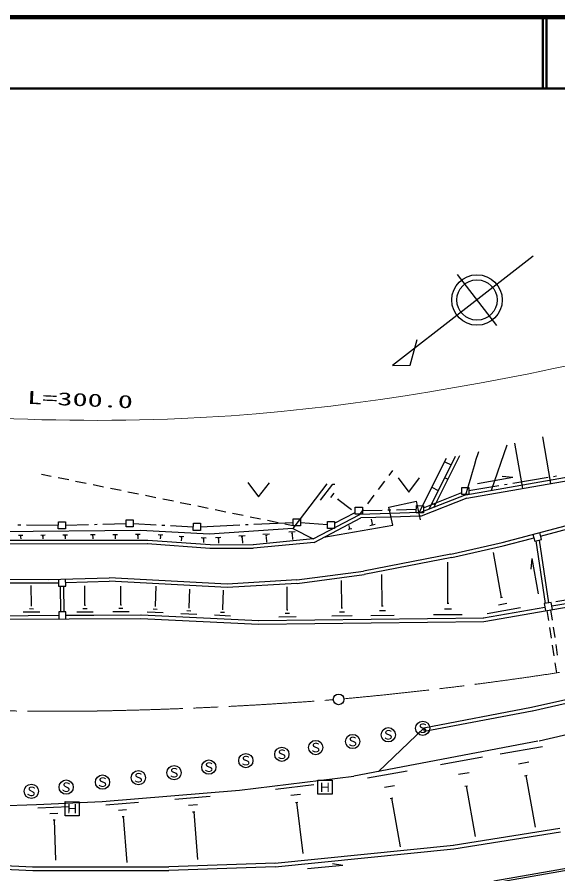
# Model space of a CAD drawing. Units: millimetres, scale not verified. Extents: x 40000 to 680000, y 20000 to 380000.
# Drawn here: x 434918 to 510838, y 259676 to 380000 of the extents above; entities that cross this region are included whole.
import ezdxf
from ezdxf.enums import TextEntityAlignment as Align

# ---------------------------------------------------------------- set-up
doc = ezdxf.new("R2010")
doc.units = ezdxf.units.MM
doc.header["$LTSCALE"] = 1000
doc.linetypes.add('CHAIN', pattern=[18.5, 12, -1.5, 3.5, -1.5])
for name, color, linetype, lineweight in [('M-BGD', 7, 'Continuous', 25), ('M-BMK', 2, 'CHAIN', 13), ('M-BMK-ROW', 30, 'Continuous', 25), ('M-BMK-SRVR', 3, 'Continuous', 25), ('M-STR-HTXT', 7, 'Continuous', 13), ('M-STR-STRC', 7, 'Continuous', 25), ('M-TTL', 2, 'Continuous', 140), ('M-TTL-LINE', 7, 'Continuous', 50)]:
    doc.layers.add(name, color=color, linetype=linetype, lineweight=lineweight)
doc.styles.add('ＭＳ ゴシック', font='')
doc.styles.get('ＭＳ ゴシック').set_extended_font_data('MS Gothic')

msp = doc.modelspace()

# ---------------------------------------------------------------- linework, layer by layer
at = {"layer": 'M-BGD'}
for p, q in [((507394, 346416), (487609, 331079)), ((502250, 336702), (496730, 343832)), ((490113, 331110), (491088, 334731)), ((487609, 331079), (490113, 331110)), ((505920, 313817), (504812, 320159)), ((509868, 314503), (508720, 321036)), ((499629, 318737), (499721, 319017)), ((501502, 313553), (503729, 319913)), ((491357, 310407), (495160, 317993)), ((495160, 317993), (491357, 310407)), ((496423, 318278), (492710, 310872)), ((493412, 311150), (497055, 318416)), ((499122, 317037), (499386, 317907)), ((499386, 317907), (499629, 318737)), ((494949, 317563), (495838, 317119)), ((498858, 316106), (499122, 317037)), ((438334, 315833), (439705, 315553)), ((440684, 315352), (442154, 315052)), ((487151, 315646), (487654, 316319)), ((488421, 315304), (489916, 313296)), ((489916, 313296), (491425, 315293)), ((494940, 315330), (495390, 315108)), ((497905, 312915), (514599, 315847)), ((498044, 312434), (514687, 315346)), ((498564, 315126), (498858, 316106)), ((499573, 314501), (504494, 315404)), ((503002, 315520), (504494, 315404)), ((443134, 314851), (444603, 314551)), ((445583, 314350), (447053, 314050)), ((467330, 314623), (468824, 312614)), ((468824, 312614), (470334, 314611)), ((478414, 314461), (473624, 308160)), ((477514, 312171), (479235, 314428)), ((479235, 314428), (479546, 314416)), ((485654, 313643), (486552, 314845)), ((497905, 312915), (498250, 314056)), ((498250, 314056), (498564, 315126)), ((448032, 313849), (449502, 313549)), ((450482, 313348), (451951, 313048)), ((452931, 312847), (454401, 312547)), ((478978, 312536), (479451, 313165)), ((497905, 312915), (491537, 310416)), ((493153, 313985), (494052, 313541)), ((455380, 312347), (456850, 312046)), ((457830, 311846), (459299, 311545)), ((479908, 312202), (480029, 312362)), ((479968, 312282), (481875, 310833)), ((484156, 311641), (485055, 312843)), ((487094, 311154), (491002, 312010)), ((491573, 309414), (491002, 312010)), ((498044, 312434), (491635, 309915)), ((493154, 311752), (493594, 311520)), ((460279, 311345), (461748, 311044)), ((462728, 310844), (464198, 310543)), ((483054, 310167), (483558, 310840)), ((487645, 308638), (487094, 311154)), ((465177, 310343), (466647, 310042)), ((467627, 309842), (469096, 309541)), ((470076, 309341), (471546, 309040)), ((476462, 306707), (483054, 310167)), ((476611, 306216), (483193, 309666)), ((487281, 310292), (483054, 310167)), ((487389, 309791), (483193, 309666)), ((484752, 309009), (484664, 309510)), ((491357, 310407), (487281, 310292)), ((491465, 309905), (487389, 309791)), ((491537, 310416), (491357, 310407)), ((491635, 309915), (491465, 309905)), ((503037, 306217), (518844, 310393)), ((473624, 308160), (461935, 307363)), ((472525, 308840), (473896, 308560)), ((473624, 308160), (476462, 306707)), ((477995, 306942), (487645, 308638)), ((481374, 308071), (481915, 308169)), ((481555, 308210), (481685, 308240)), ((481606, 308330), (481556, 308601)), ((481586, 308330), (481616, 308340)), ((484421, 308620), (485202, 308767)), ((484682, 308829), (484882, 308869)), ((484732, 308999), (484782, 309009)), ((508418, 307118), (516056, 309142)), ((452244, 307890), (416523, 307583)), ((435108, 307243), (435708, 307241)), ((435337, 307122), (435488, 307122)), ((435387, 307002), (435427, 307002)), ((435407, 307002), (435416, 306721)), ((438222, 307262), (438843, 307269)), ((438452, 307141), (438612, 307140)), ((438511, 307020), (438551, 307020)), ((438531, 307020), (438530, 306720)), ((441346, 307290), (441987, 307287)), ((441586, 307159), (441746, 307158)), ((441646, 307028), (441686, 307028)), ((441666, 307028), (441675, 306708)), ((445202, 307315), (445863, 307323)), ((445452, 307194), (445612, 307194)), ((445511, 307064), (445551, 307064)), ((445531, 307064), (445540, 306713)), ((448366, 307354), (449027, 307361)), ((448616, 307223), (448776, 307222)), ((448676, 307092), (448716, 307092)), ((448696, 307092), (448694, 306732)), ((451531, 307382), (452192, 307389)), ((451780, 307251), (451951, 307250)), ((451840, 307120), (451880, 307120)), ((451860, 307120), (451869, 306750)), ((461935, 307363), (452244, 307890)), ((454715, 307320), (455366, 307287)), ((454945, 307179), (455115, 307168)), ((455024, 307038), (455003, 306718)), ((455004, 307048), (455044, 307038)), ((457658, 307108), (458319, 307076)), ((457898, 306967), (458068, 306957)), ((460752, 306927), (461452, 306884)), ((462784, 306919), (463536, 306976)), ((466040, 307137), (466911, 307204)), ((466380, 306996), (466590, 307005)), ((469415, 307375), (470337, 307431)), ((469775, 307213), (470005, 307222)), ((469875, 307033), (469935, 307042)), ((469905, 307032), (469952, 306281)), ((473051, 307702), (473973, 307768)), ((473411, 307540), (473642, 307559)), ((473511, 307369), (473571, 307369)), ((473541, 307369), (473588, 306618)), ((507145, 306782), (507456, 306861)), ((507327, 307352), (507584, 306380)), ((508546, 306637), (508289, 307599)), ((425119, 306009), (453268, 306053)), ((425121, 306510), (453260, 306554)), ((453228, 306054), (461988, 305430)), ((453260, 306554), (462020, 305930)), ((457977, 306827), (457956, 306466)), ((457957, 306827), (457997, 306827)), ((461011, 306775), (461182, 306765)), ((461091, 306625), (461069, 306194)), ((461071, 306625), (461111, 306625)), ((462020, 305930), (468068, 305908)), ((463074, 306788), (463265, 306807)), ((463154, 306647), (463204, 306647)), ((463174, 306647), (463212, 306126)), ((466469, 306825), (466529, 306825)), ((466499, 306825), (466547, 306114)), ((476462, 306707), (468068, 305908)), ((476611, 306216), (468116, 305407)), ((495831, 304592), (503037, 306217)), ((495939, 304111), (503155, 305726)), ((503165, 305726), (507145, 306782)), ((507584, 306380), (508546, 306637)), ((509103, 297662), (507784, 306429)), ((509594, 297751), (508266, 306558)), ((462018, 305430), (468066, 305407)), ((495831, 304592), (483555, 302195)), ((502918, 298507), (501780, 304810)), ((495929, 304101), (483654, 301704)), ((495395, 297714), (495386, 303442)), ((507109, 302467), (507244, 303958)), ((508097, 299028), (507244, 303958)), ((474178, 300948), (483555, 302195)), ((430548, 301072), (439350, 301039)), ((439350, 301039), (447853, 301267)), ((440712, 301074), (440738, 300072)), ((441740, 300099), (441714, 301100)), ((464422, 300384), (447853, 301267)), ((474178, 300948), (464422, 300384)), ((474246, 300447), (483623, 301704)), ((480512, 297059), (480456, 300864)), ((486191, 297318), (486137, 301704)), ((500432, 295122), (536786, 301494)), ((509993, 297309), (536687, 301985)), ((430546, 300571), (439358, 300538)), ((436913, 297383), (436903, 300157)), ((439358, 300538), (440600, 300573)), ((440600, 300573), (440730, 300573)), ((440738, 300072), (441740, 300099)), ((440939, 300082), (440985, 296486)), ((441439, 300090), (441486, 296495)), ((441732, 300599), (447851, 300767)), ((444444, 297425), (444434, 300149)), ((464420, 299883), (447831, 300767)), ((449481, 297446), (449470, 300090)), ((454327, 297317), (454447, 300071)), ((459062, 297089), (459182, 299652)), ((474206, 300447), (464420, 299883)), ((472850, 296777), (472812, 299982)), ((463788, 296871), (463908, 299525)), ((502768, 298487), (503058, 298536)), ((510546, 297917), (515466, 298780)), ((436843, 297383), (436993, 297383)), ((444373, 297425), (444524, 297424)), ((449410, 297446), (449551, 297446)), ((454247, 297318), (454397, 297307)), ((486090, 297318), (486301, 297318)), ((495275, 297714), (495525, 297713)), ((502504, 297477), (503666, 297683)), ((509915, 297800), (508923, 297633)), ((508923, 297633), (509099, 296641)), ((510081, 296818), (509915, 297800)), ((435768, 296456), (438081, 296467)), ((436631, 296923), (437212, 296921)), ((440775, 296487), (440771, 295486)), ((441776, 296493), (440775, 296487)), ((441773, 295492), (441776, 296493)), ((442325, 295991), (445680, 296008)), ((443288, 296498), (445612, 296499)), ((444161, 296965), (444742, 296963)), ((445680, 296008), (452289, 296043)), ((448336, 296519), (450639, 296540)), ((449198, 296986), (449769, 296994)), ((452309, 296043), (468849, 295250)), ((453152, 296461), (455405, 296362)), ((454015, 296878), (454585, 296846)), ((457908, 296243), (460140, 296144)), ((458760, 296660), (459321, 296628)), ((458992, 297090), (459132, 297089)), ((462643, 296035), (464856, 295936)), ((463486, 296442), (464047, 296410)), ((463718, 296872), (463858, 296871)), ((472558, 296288), (473169, 296295)), ((472780, 296778), (472930, 296777)), ((480159, 296479), (480870, 296497)), ((480422, 297059), (480602, 297059)), ((484563, 295972), (487858, 296020)), ((485797, 296649), (486619, 296665)), ((493396, 296099), (497421, 296114)), ((494901, 296905), (495902, 296911)), ((500384, 295622), (509011, 297132)), ((500927, 296231), (505576, 297065)), ((509300, 296680), (509517, 295253)), ((509801, 296759), (510017, 295326)), ((430727, 295423), (452287, 295543)), ((430739, 295924), (440773, 295987)), ((441775, 295993), (441795, 295993)), ((441795, 295993), (442325, 295991)), ((452287, 295543), (468817, 294750)), ((468817, 294750), (500432, 295122)), ((468819, 295250), (500424, 295622)), ((471655, 295790), (474078, 295831)), ((479095, 295903), (481950, 295942)), ((500344, 295613), (500384, 295622)), ((509668, 294264), (509894, 292781)), ((510167, 294338), (510391, 292854)), ((510045, 291793), (510271, 290310)), ((510540, 291866), (510764, 290383)), ((541613, 290971), (507146, 283020)), ((541721, 290490), (507264, 282529)), ((510421, 289321), (510639, 287893)), ((542697, 286291), (508230, 278329)), ((507146, 283020), (492004, 280153)), ((507244, 282519), (492092, 279662)), ((492004, 280153), (485660, 274061)), ((492092, 279662), (492004, 280153)), ((508039, 278290), (482215, 273410)), ((502755, 276537), (508697, 277586)), ((494358, 275047), (500280, 276096)), ((505294, 275146), (506777, 275411)), ((466156, 271428), (482215, 273410)), ((484107, 273153), (489678, 274143)), ((496897, 273665), (498370, 273930)), ((506168, 273460), (506539, 273529)), ((506349, 273500), (507633, 266245)), ((471213, 271549), (476583, 272209)), ((486495, 271852), (487888, 272097)), ((497761, 271990), (498132, 272058)), ((497952, 272029), (499207, 264935)), ((446843, 269848), (466156, 271428)), ((473363, 270720), (474706, 270885)), ((437649, 269422), (446843, 269848)), ((447352, 269385), (451950, 269759)), ((457039, 270180), (462037, 270592)), ((473990, 269706), (474331, 269745)), ((474160, 269725), (475045, 262532)), ((487311, 270277), (487661, 270335)), ((487481, 270306), (488697, 263462)), ((421775, 268840), (437649, 269422)), ((437838, 268950), (442234, 269124)), ((449152, 268607), (450294, 268703)), ((458998, 269332), (460250, 269437)), ((459545, 268368), (459856, 268397)), ((459706, 268388), (460251, 261676)), ((439517, 268133), (440619, 268179)), ((439964, 267270), (440245, 267279)), ((440104, 267280), (440323, 261601)), ((449649, 267724), (449940, 267743)), ((449800, 267734), (450326, 261283)), ((496158, 263684), (511138, 266071)), ((496236, 263183), (511216, 265580)), ((471094, 261155), (496188, 263684)), ((501867, 258706), (532149, 264010)), ((501916, 258415), (532198, 263719)), ((471142, 260654), (496236, 263183)), ((410522, 261382), (437104, 260141)), ((410544, 261883), (437125, 260642)), ((471124, 261155), (456212, 260640)), ((479175, 261145), (480666, 260899)), ((437095, 260642), (456232, 260640)), ((437104, 260141), (456230, 260139)), ((471142, 260654), (456230, 260139)), ((475678, 260407), (480666, 260899))]:
    msp.add_line(p, q, dxfattribs=at)
for radius in [3545, 2834]:
    msp.add_circle((499480, 340277), radius, dxfattribs=at)
at = {"layer": 'M-BMK'}
for centre, radius, start, end in [((434202, 791152), 509026, 275.25312, 279.39105), ((440592, 722343), 439832, 262.21975, 270.7265), ((436372, 835695), 553227, 271.01489, 274.45098)]:
    msp.add_arc(centre, radius, start, end, dxfattribs=at)
at = {"layer": 'M-BMK-ROW'}
for p, q in [((504524, 314556), (509457, 315373)), ((510246, 315503), (510641, 315569)), ((498358, 313535), (502551, 314229)), ((503340, 314360), (503735, 314425)), ((491970, 311095), (497356, 313258)), ((497355, 312958), (497358, 313959)), ((498356, 312954), (497355, 312958)), ((497358, 313959), (498360, 313955)), ((498360, 313955), (498356, 312954)), ((482394, 310190), (482397, 311191)), ((482397, 311191), (483399, 311187)), ((483399, 311187), (483395, 310186)), ((483397, 310697), (486183, 310764)), ((486982, 310783), (487382, 310793)), ((488182, 310812), (490968, 310879)), ((490966, 310388), (490970, 311389)), ((490970, 311389), (491971, 311386)), ((491971, 311386), (491967, 310384)), ((450213, 308408), (450216, 309410)), ((450216, 309410), (451218, 309406)), ((451218, 309406), (451214, 308404)), ((473685, 308550), (473689, 309552)), ((473689, 309552), (474691, 309548)), ((474691, 309548), (474687, 308547)), ((479485, 308939), (482395, 310430)), ((483395, 310186), (482394, 310190)), ((491967, 310384), (490966, 310388)), ((435028, 308703), (435428, 308698)), ((436228, 308688), (440700, 308634)), ((440699, 308123), (440702, 309125)), ((441700, 308120), (440699, 308123)), ((440702, 309125), (441704, 309121)), ((441704, 309121), (441700, 308120)), ((441702, 308640), (444959, 308735)), ((445758, 308759), (446158, 308770)), ((446958, 308794), (450214, 308889)), ((451214, 308404), (450213, 308408)), ((451216, 308885), (454437, 308712)), ((455236, 308670), (455636, 308648)), ((456434, 308605), (459656, 308433)), ((459654, 307912), (459658, 308913)), ((459658, 308913), (460659, 308910)), ((460659, 308910), (460655, 307908)), ((460657, 308429), (466173, 308684)), ((466972, 308721), (467372, 308739)), ((468171, 308776), (473687, 309031)), ((474687, 308547), (473685, 308550)), ((474689, 309017), (478483, 308723)), ((478481, 308182), (478484, 309183)), ((479482, 308178), (478481, 308182)), ((478484, 309183), (479486, 309179)), ((479486, 309179), (479482, 308178)), ((460655, 307908), (459654, 307912))]:
    msp.add_line(p, q, dxfattribs=at)
at = {"layer": 'M-BMK-SRVR'}
msp.add_circle((480053, 284183), 751, dxfattribs=at)
at = {"layer": 'M-STR-HTXT'}
msp.add_open_spline([(296049, 347811), (304744, 344494), (313440, 341178), (322305, 338494), (345772, 331388), (370419, 328713), (395062, 326398), (416104, 324422), (437143, 322707), (457980, 323620), (495379, 325258), (532132, 335356), (568885, 345454)], degree=3, knots=[0, 0, 0, 0, 1, 1, 1, 2, 2, 2, 3, 3, 3, 4, 4, 4, 4], dxfattribs=at)
at = {"layer": 'M-STR-STRC'}
for p, q in [((477139, 270856), (477146, 272858)), ((477146, 272858), (479149, 272851)), ((479149, 272851), (479142, 270848)), ((479142, 270848), (477139, 270856)), ((441639, 267815), (441646, 269817)), ((441646, 269817), (443649, 269810)), ((443649, 269810), (443641, 267807)), ((443641, 267807), (441639, 267815))]:
    msp.add_line(p, q, dxfattribs=at)
for centre in [(491864, 280123), (482033, 278267), (487024, 279210), (476843, 277416), (472083, 276472), (461832, 274668), (467023, 275580), (456952, 273885), (446904, 272561), (451943, 273183), (436915, 271267), (441804, 271859)]:
    msp.add_circle(centre, 1001, dxfattribs=at)
at = {"layer": 'M-TTL'}
msp.add_line((680000, 380000), (40000, 380000), dxfattribs=at)
at = {"layer": 'M-TTL-LINE'}
for p, q in [((508747, 380000), (508747, 370000)), ((509247, 380000), (509247, 370000)), ((40000, 370000), (680000, 370000))]:
    msp.add_line(p, q, dxfattribs=at)

# ---------------------------------------------------------------- texts
at = {"layer": 'M-STR-HTXT', "style": 'ＭＳ ゴシック', "width": 1.7}
msp.add_text('L=300.0', height=1833, rotation=357.471, dxfattribs=at).set_placement((436281, 325152), align=Align.BOTTOM_LEFT)
at = {"layer": 'M-STR-STRC', "style": 'ＭＳ ゴシック'}
for s, rotation, p in [('Ｓ', 359.785, (491862, 280122)), ('Ｓ', 359.785, (487022, 279209)), ('Ｓ', 359.785, (476842, 277414)), ('Ｓ', 359.785, (482032, 278266)), ('Ｓ', 359.785, (472082, 276471)), ('Ｓ', 359.785, (467021, 275579)), ('Ｓ', 359.785, (456951, 273884)), ('Ｓ', 359.785, (461831, 274667)), ('Ｓ', 359.785, (446902, 272560)), ('Ｓ', 359.785, (451942, 273182)), ('Ｓ', 352.641, (436914, 271266)), ('Ｓ', 352.641, (441802, 271858)), ('Ｈ', 359.785, (478129, 271826)), ('Ｈ', 359.785, (442640, 268820))]:
    msp.add_text(s, height=1320, rotation=rotation, dxfattribs=at).set_placement(p, align=Align.MIDDLE_CENTER)

doc.saveas('drawing.dxf')
